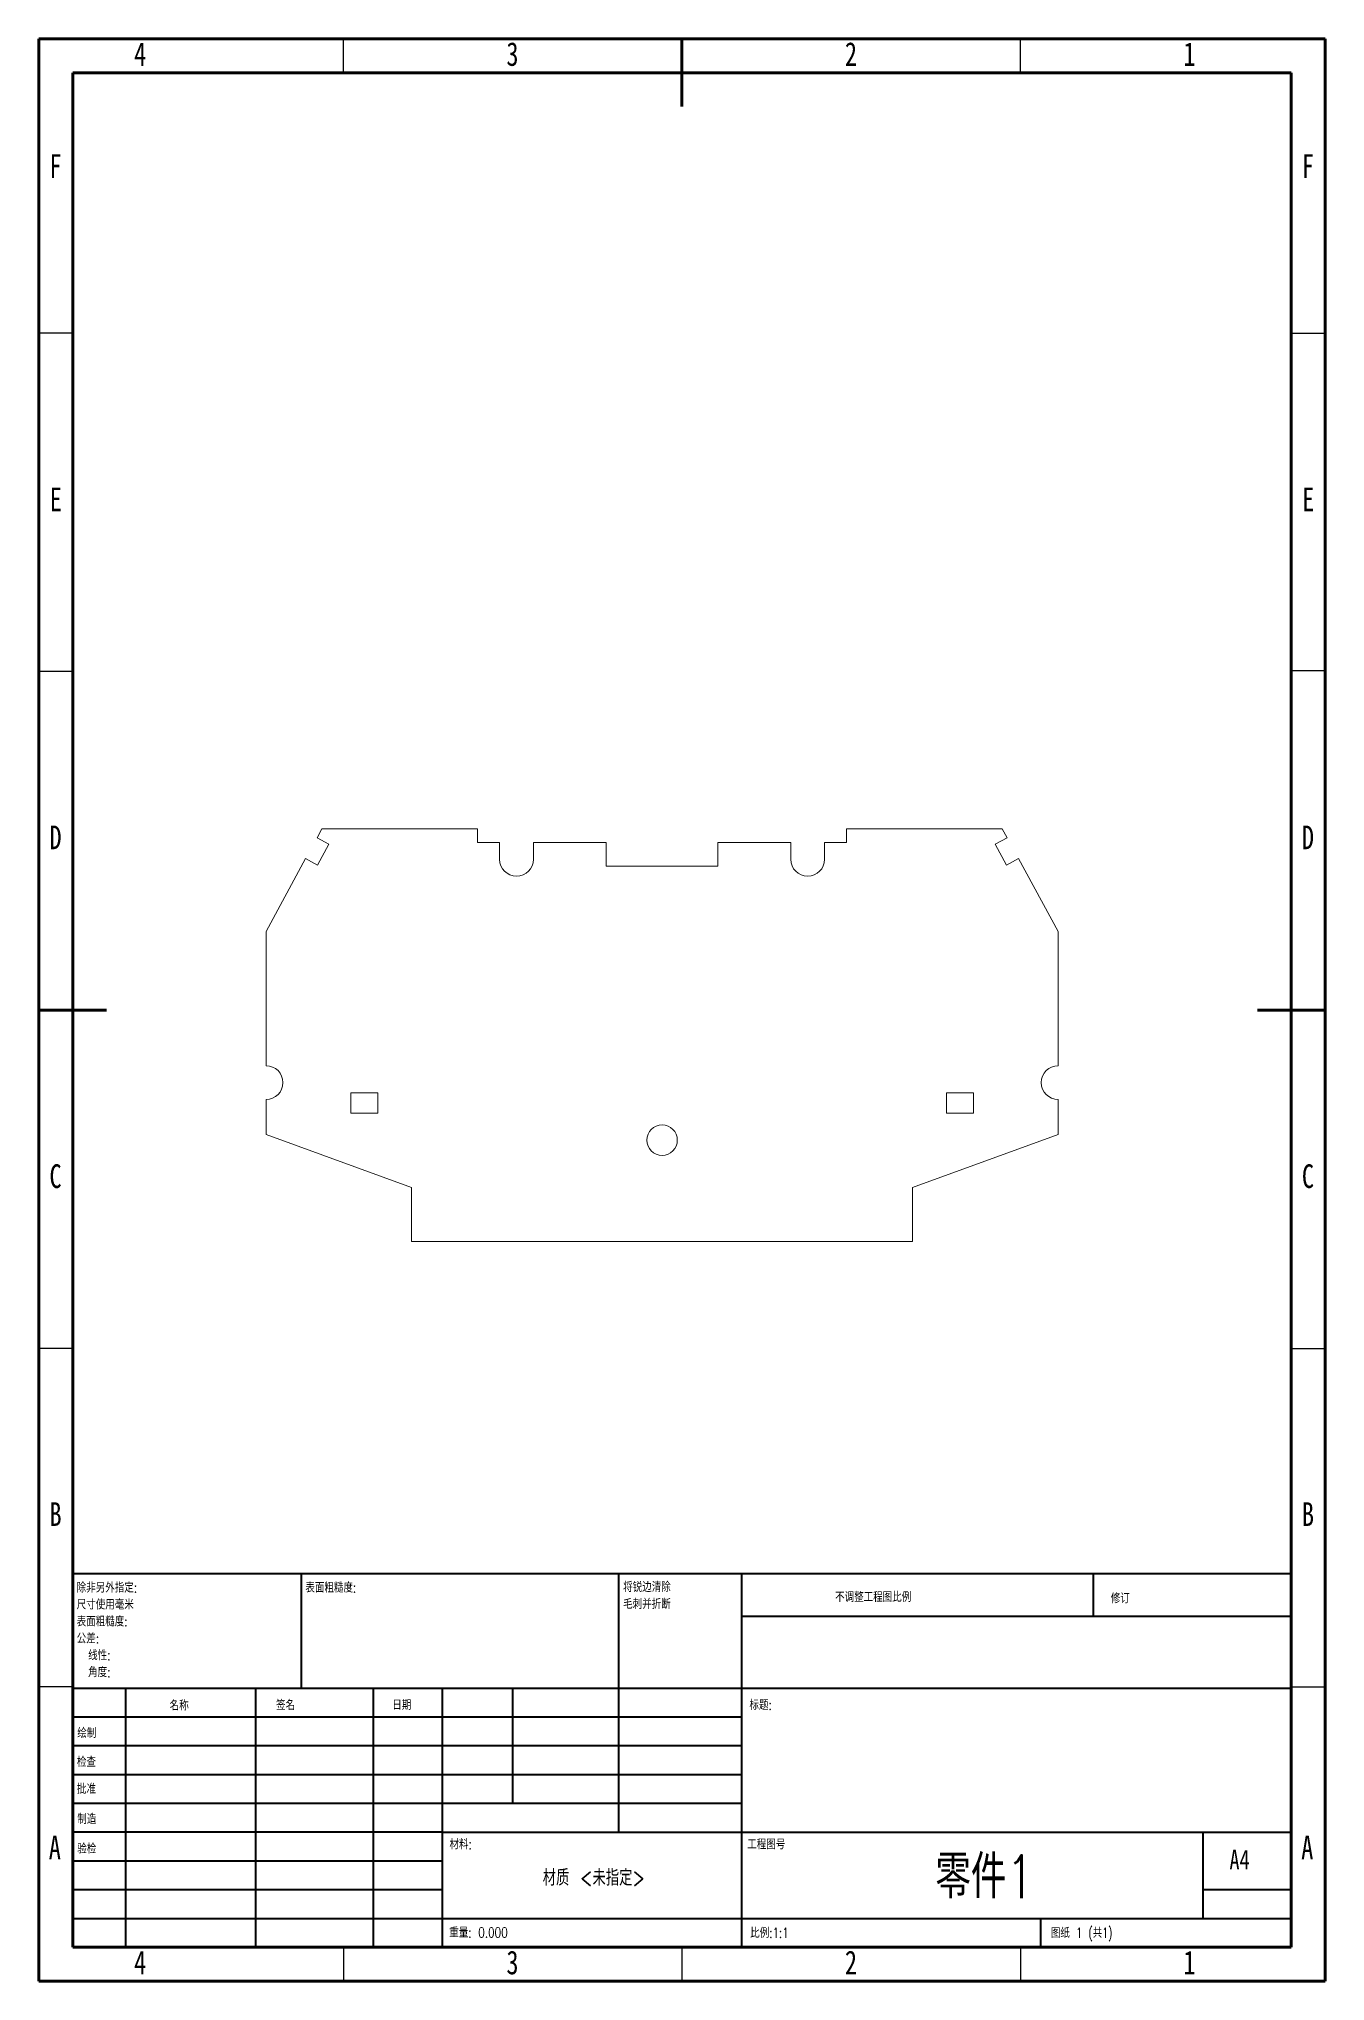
# Model space of a CAD drawing. Header units: millimetres. Extents: x 15 to 205, y 5 to 292.
import ezdxf

# ---------------------------------------------------------------- set-up
doc = ezdxf.new("R2010")
doc.units = ezdxf.units.MM
doc.styles.add('SLDTEXTSTYLE0', font='TXT', dxfattribs={"width": 0.75})
doc.styles.add('SLDTEXTSTYLE1', font='TXT', dxfattribs={"width": 0.75, "bigfont": 'bigfont'})
doc.styles.add('SLDTEXTSTYLE2', font='TXT', dxfattribs={"width": 0.694444, "bigfont": 'bigfont'})

# ---------------------------------------------------------------- blocks, each defined once
blk = doc.blocks.new('SW_NOTE_0')
at = {"color": 0, "linetype": 'Continuous', "lineweight": 0, "char_height": 1.5, "attachment_point": 1, "style": 'SLDTEXTSTYLE1'}
for s, insert in [('\\M+18F9C\\M+194F1另\\M+18A4F\\M+18E77\\M+192E8:', (0, 1.93)), ('\\M+18EDA\\M+190A1\\M+18E67\\M+19770\\M+19F7C\\M+195C4', (0, -0.57)), ('\\M+1955C\\M+196CA\\M+19165糙\\M+19378:', (0, -3.07)), ('\\M+18CF6\\M+18DB7:', (0, -5.57)), ('线\\M+190AB:', (1.69, -8.07)), ('\\M+18A70\\M+19378:', (1.69, -10.57))]:
    blk.add_mtext(s, dxfattribs=dict(at, insert=insert))
blk = doc.blocks.new('SW_NOTE_1')
at = {"color": 0, "linetype": 'Continuous', "lineweight": 0, "char_height": 1.5, "attachment_point": 1, "style": 'SLDTEXTSTYLE1'}
for s, insert in [('\\M+18FAB锐边\\M+190B4\\M+18F9C', (0, 1.93)), ('\\M+196D1\\M+18E68\\M+19BF3\\M+190DC\\M+19266', (0, -0.57))]:
    blk.add_mtext(s, dxfattribs=dict(at, insert=insert))

msp = doc.modelspace()

# ---------------------------------------------------------------- linework, layer by layer
at = {"color": 7, "linetype": 'Continuous', "lineweight": 60}
for p, q in [((205, 292), (15, 292)), ((15, 292), (15, 5)), ((110, 282), (110, 292)), ((205, 5), (205, 292)), ((20, 287), (200, 287)), ((20, 10), (20, 287)), ((200, 287), (200, 10)), ((15, 148.5), (25, 148.5)), ((195, 148.5), (205, 148.5)), ((20, 10), (200, 10)), ((15, 5), (205, 5))]:
    msp.add_line(p, q, dxfattribs=at)
at = {"color": 7, "linetype": 'Continuous', "lineweight": 30}
for p, q in [((60, 287), (60, 292)), ((160, 287), (160, 292)), ((20, 248.5), (15, 248.5)), ((200, 248.5), (205, 248.5)), ((20, 198.5), (15, 198.5)), ((200, 198.65), (205, 198.65)), ((20, 98.5), (15, 98.5)), ((200, 98.5), (205, 98.5)), ((20, 48.5), (15, 48.5)), ((200, 48.5), (205, 48.5)), ((60, 10), (60, 5)), ((110, 10), (110, 5)), ((160, 10), (160, 5))]:
    msp.add_line(p, q, dxfattribs=at)
at = {"color": 7, "linetype": 'Continuous', "lineweight": 0}
for p, q in [((56.09, 173.95), (56.81, 175.27)), ((56.81, 175.27), (79.81, 175.27)), ((79.81, 175.27), (79.81, 173.27)), ((134.31, 175.27), (134.31, 173.27)), ((157.31, 175.27), (134.31, 175.27)), ((158.02, 173.95), (157.31, 175.27)), ((56.09, 173.95), (57.84, 172.99)), ((57.84, 172.99), (56.17, 169.92)), ((79.81, 173.27), (83.06, 173.27)), ((83.06, 170.77), (83.06, 173.27)), ((88.06, 170.77), (88.06, 173.27)), ((88.06, 173.27), (98.81, 173.27)), ((98.81, 173.27), (98.81, 169.77)), ((115.31, 173.27), (115.31, 169.77)), ((126.06, 173.27), (115.31, 173.27)), ((126.06, 170.77), (126.06, 173.27)), ((131.06, 170.77), (131.06, 173.27)), ((134.31, 173.27), (131.06, 173.27)), ((158.02, 173.95), (156.27, 172.99)), ((156.27, 172.99), (157.94, 169.92)), ((48.56, 160.09), (54.41, 170.87)), ((56.17, 169.92), (54.41, 170.87)), ((98.81, 169.77), (115.31, 169.77)), ((157.94, 169.92), (159.7, 170.87)), ((165.56, 160.09), (159.7, 170.87)), ((48.56, 140.27), (48.56, 160.09)), ((165.56, 140.27), (165.56, 160.09)), ((48.56, 130.09), (48.56, 135.27)), ((65.06, 136.27), (61.06, 136.27)), ((61.06, 136.27), (61.06, 133.27)), ((65.06, 133.27), (65.06, 136.27)), ((149.06, 133.27), (149.06, 136.27)), ((149.06, 136.27), (153.06, 136.27)), ((153.06, 136.27), (153.06, 133.27)), ((165.56, 130.09), (165.56, 135.27)), ((61.06, 133.27), (65.06, 133.27)), ((153.06, 133.27), (149.06, 133.27)), ((70.06, 122.27), (48.56, 130.09)), ((144.06, 122.27), (165.56, 130.09)), ((70.06, 114.27), (70.06, 122.27)), ((144.06, 114.27), (144.06, 122.27)), ((144.06, 114.27), (70.06, 114.27))]:
    msp.add_line(p, q, dxfattribs=at)
at = {"color": 7, "linetype": 'Continuous', "lineweight": 40}
for p, q in [((20, 65.25), (200, 65.25)), ((20, 65.25), (20, 10)), ((53.8, 48.25), (53.8, 65.25)), ((100.6, 65.25), (100.6, 27)), ((118.8, 65.25), (118.8, 10)), ((170.8, 58.88), (170.8, 65.25)), ((200, 58.88), (118.8, 58.88)), ((200, 48.25), (20, 48.25)), ((27.8, 48.25), (27.8, 10)), ((46.99, 48.25), (46.99, 10)), ((64.4, 48.25), (64.4, 10)), ((74.6, 10), (74.6, 48.25)), ((85, 31.25), (85, 48.25)), ((118.8, 44), (20, 44)), ((118.8, 39.75), (20, 39.75)), ((118.8, 35.5), (20, 35.5)), ((118.8, 31.25), (20, 31.25)), ((74.6, 27), (20, 27)), ((74.6, 27), (200, 27)), ((187, 14.25), (187, 27)), ((74.6, 22.75), (20, 22.75)), ((74.6, 18.5), (20, 18.5)), ((200, 18.5), (187, 18.5)), ((20, 14.25), (200, 14.25)), ((163, 10), (163, 14.25))]:
    msp.add_line(p, q, dxfattribs=at)
at = {"color": 7, "linetype": 'Continuous', "lineweight": 0}
msp.add_circle((107.06, 129.27), 2.25, dxfattribs=at)
for centre, start, end in [((85.56, 170.77), 180, 0), ((128.56, 170.77), 180, 0), ((48.56, 137.77), 270, 90), ((165.56, 137.77), 90, 270)]:
    msp.add_arc(centre, 2.5, start, end, dxfattribs=at)

# ---------------------------------------------------------------- block references
for name, p in [('SW_NOTE_0', (20.59, 61.99)), ('SW_NOTE_1', (101.31, 62.07))]:
    msp.add_blockref(name, p, dxfattribs=at)

# ---------------------------------------------------------------- texts
for s, insert, char_height, attachment_point, style in [('4', (29.96, 291.51), 3.5, 2, 'SLDTEXTSTYLE0'), ('3', (84.96, 291.51), 3.5, 2, 'SLDTEXTSTYLE0'), ('2', (134.96, 291.51), 3.5, 2, 'SLDTEXTSTYLE0'), ('1', (184.96, 291.51), 3.5, 2, 'SLDTEXTSTYLE0'), ('F', (17.46, 274.95), 3.5, 2, 'SLDTEXTSTYLE0'), ('F', (202.46, 274.95), 3.5, 2, 'SLDTEXTSTYLE0'), ('E', (17.51, 225.7), 3.5, 2, 'SLDTEXTSTYLE0'), ('E', (202.51, 225.7), 3.5, 2, 'SLDTEXTSTYLE0'), ('D', (17.46, 175.76), 3.5, 2, 'SLDTEXTSTYLE0'), ('D', (202.46, 175.76), 3.5, 2, 'SLDTEXTSTYLE0'), ('C', (17.46, 125.7), 3.5, 2, 'SLDTEXTSTYLE0'), ('C', (202.46, 125.7), 3.5, 2, 'SLDTEXTSTYLE0'), ('B', (17.47, 75.76), 3.5, 2, 'SLDTEXTSTYLE0'), ('B', (202.47, 75.76), 3.5, 2, 'SLDTEXTSTYLE0'), ('\\M+1955C\\M+196CA\\M+19165糙\\M+19378:', (54.37, 63.92), 1.5, 1, 'SLDTEXTSTYLE1'), ('\\M+19573调\\M+190AE\\M+18D48\\M+192F6图\\M+194E4\\M+197E1', (132.61, 62.53), 1.5, 1, 'SLDTEXTSTYLE1'), ('\\M+18F43订', (173.33, 62.33), 1.5, 1, 'SLDTEXTSTYLE1'), ('\\M+196BC\\M+18FCC', (34.32, 46.5), 1.5, 1, 'SLDTEXTSTYLE1'), ('签\\M+196BC', (50.03, 46.56), 1.5, 1, 'SLDTEXTSTYLE1'), ('\\M+193FA\\M+18AFA', (67.21, 46.58), 1.5, 1, 'SLDTEXTSTYLE1'), ('标题:', (119.96, 46.58), 1.5, 1, 'SLDTEXTSTYLE1'), ('绘\\M+190A7', (20.68, 42.43), 1.5, 1, 'SLDTEXTSTYLE1'), ('检查', (20.62, 38.15), 1.5, 1, 'SLDTEXTSTYLE1'), ('\\M+194E1\\M+18F79', (20.62, 34.18), 1.5, 1, 'SLDTEXTSTYLE1'), ('\\M+190A7\\M+191A2', (20.68, 29.73), 1.5, 1, 'SLDTEXTSTYLE1'), ('A', (17.36, 26.51), 3.5, 2, 'SLDTEXTSTYLE0'), ('\\M+18DDE\\M+197BF:', (75.65, 25.99), 1.5, 1, 'SLDTEXTSTYLE1'), ('\\M+18D48\\M+192F6图\\M+18D86', (119.63, 25.99), 1.5, 1, 'SLDTEXTSTYLE1'), ('A', (202.36, 26.51), 3.5, 2, 'SLDTEXTSTYLE0'), ('验检', (20.68, 25.35), 1.5, 1, 'SLDTEXTSTYLE1'), ('\\M+197EB\\M+18C8F1', (154.71, 23.61), 6.35, 2, 'SLDTEXTSTYLE1'), ('A4', (190.87, 24.41), 2.91, 1, 'SLDTEXTSTYLE0'), ('\\M+18DDE质 <\\M+196A2\\M+18E77\\M+192E8>', (96.97, 21.49), 2.3813, 2, 'SLDTEXTSTYLE1'), ('\\M+18F64\\M+197CA: 0.000', (75.62, 12.95), 1.4986, 1, 'SLDTEXTSTYLE1'), ('\\M+194E4\\M+197E1:1:1', (120.07, 12.9), 1.5, 1, 'SLDTEXTSTYLE1'), ('图纸 1 (\\M+18BA41)', (164.48, 12.9), 1.5, 1, 'SLDTEXTSTYLE2'), ('4', (29.96, 9.51), 3.5, 2, 'SLDTEXTSTYLE0'), ('3', (84.96, 9.51), 3.5, 2, 'SLDTEXTSTYLE0'), ('2', (134.96, 9.51), 3.5, 2, 'SLDTEXTSTYLE0'), ('1', (184.96, 9.51), 3.5, 2, 'SLDTEXTSTYLE0')]:
    msp.add_mtext(s, dxfattribs=dict(at, insert=insert, char_height=char_height, attachment_point=attachment_point, style=style))

doc.saveas('drawing.dxf')
